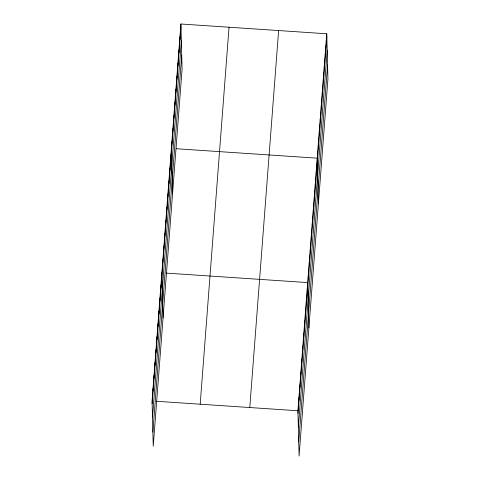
<?xml version="1.0" encoding="UTF-8"?>
<svg xmlns="http://www.w3.org/2000/svg" width="480" height="480" viewBox="0 0 480 480"><rect width="100%" height="100%" fill="white"/><g stroke="black" fill="none" stroke-linecap="round" stroke-linejoin="round"><path stroke-width="0.72" d="M180.906 24L152.058 400.98L153.24 446.22L182.088 69.24L180.906 24L326.76 33.78L327.942 79.02L299.094 456L297.912 410.76L326.76 33.78M152.124 403.68L180.978 26.706M152.496 417.72L181.344 40.74M152.874 432.18L181.722 55.206M200.19 404.208L229.038 27.228M249.78 407.532L278.628 30.552M297.978 413.466L326.832 36.486M298.35 427.5L327.198 50.52M298.728 441.96L327.576 64.986M176.196 148.728L317.238 158.184L318.426 203.424M165.99 273.084L307.716 282.588L308.904 327.828M156.18 401.256L297.912 410.76M326.262 40.326L326.328 43.032M325.758 46.878L325.83 49.578M325.26 53.424L325.326 56.13M324.756 59.97L324.828 62.676M324.252 66.516L324.324 69.222M323.754 73.068L323.826 75.768M323.25 79.614L323.322 82.32M322.752 86.16L322.824 88.866M322.248 92.706L322.32 95.412M321.75 99.258L321.822 101.958M321.246 105.804L321.318 108.51M320.748 112.35L320.82 115.056M320.244 118.896L320.316 121.602M319.746 125.448L319.818 128.148M319.242 131.994L319.314 134.7M318.744 138.54L318.816 141.246M318.24 145.086L318.312 147.792M317.742 151.638L317.814 154.338M316.74 164.73L316.812 167.436M316.236 171.276L316.308 173.982M315.738 177.828L315.81 180.528M315.234 184.374L315.306 187.08M314.736 190.92L314.808 193.626M314.232 197.466L314.304 200.172M313.734 204.018L313.8 206.718M313.23 210.564L313.302 213.27M312.732 217.11L312.798 219.816M312.228 223.656L312.3 226.362M311.73 230.208L311.796 232.908M311.226 236.754L311.298 239.46M310.728 243.3L310.794 246.006M310.224 249.846L310.296 252.552M309.726 256.398L309.792 259.098M309.222 262.944L309.294 265.65M308.724 269.49L308.79 272.196M308.22 276.036L308.292 278.742M307.23 288.996L307.302 291.702M306.738 295.404L306.81 298.11M306.246 301.812L306.318 304.518M305.76 308.22L305.826 310.926M305.268 314.628L305.34 317.334M304.776 321.036L304.848 323.742M304.284 327.444L304.356 330.15M303.798 333.858L303.864 336.558M303.306 340.266L303.378 342.966M302.814 346.674L302.886 349.374M302.322 353.082L302.394 355.788M301.836 359.49L301.902 362.196M301.344 365.898L301.416 368.604M300.852 372.306L300.924 375.012M300.36 378.714L300.432 381.42M299.874 385.122L299.94 387.828M299.382 391.53L299.454 394.236M298.89 397.944L298.962 400.644M298.398 404.352L298.47 407.052M180.402 30.546L180.474 33.252M179.904 37.098L179.976 39.798M179.4 43.644L179.472 46.344M178.902 50.19L178.974 52.896M178.398 56.736L178.47 59.442M177.9 63.288L177.972 65.988M177.396 69.834L177.468 72.534M176.898 76.38L176.97 79.086M176.394 82.926L176.466 85.632M175.896 89.478L175.968 92.178M175.392 96.024L175.464 98.724M174.894 102.57L174.966 105.276M174.39 109.116L174.462 111.822M173.892 115.668L173.964 118.368M173.388 122.214L173.46 124.914M172.89 128.76L172.956 131.466M172.386 135.306L172.458 138.012M171.888 141.858L171.954 144.558M171.384 148.404L172.572 193.644M170.886 154.95L170.952 157.656M170.382 161.496L170.454 164.202M169.884 168.048L169.95 170.748M169.38 174.594L169.452 177.294M168.882 181.14L168.948 183.846M168.378 187.686L168.45 190.392M167.88 194.238L167.946 196.938M167.376 200.784L167.448 203.49M166.878 207.33L166.944 210.036M166.374 213.876L166.446 216.582M165.87 220.428L165.942 223.128M165.372 226.974L165.444 229.68M164.868 233.52L164.94 236.226M164.37 240.066L164.442 242.772M163.866 246.618L163.938 249.318M163.368 253.164L163.44 255.87M162.864 259.71L162.936 262.416M162.366 266.256L162.438 268.962M161.862 272.808L163.05 318.048M161.376 279.216L161.442 281.916M160.884 285.624L160.956 288.324M160.392 292.032L160.464 294.738M159.9 298.44L159.972 301.146M159.414 304.848L159.48 307.554M158.922 311.256L158.994 313.962M158.43 317.664L158.502 320.37M157.938 324.072L158.01 326.778M157.452 330.48L157.518 333.186M156.96 336.894L157.032 339.594M156.468 343.302L156.54 346.002M155.976 349.71L156.048 352.416M155.49 356.118L155.562 358.824M154.998 362.526L155.07 365.232M154.506 368.934L154.578 371.64M154.014 375.342L154.086 378.048M153.528 381.75L153.6 384.456M153.036 388.158L153.108 390.864M152.544 394.572L152.616 397.272"/></g></svg>
